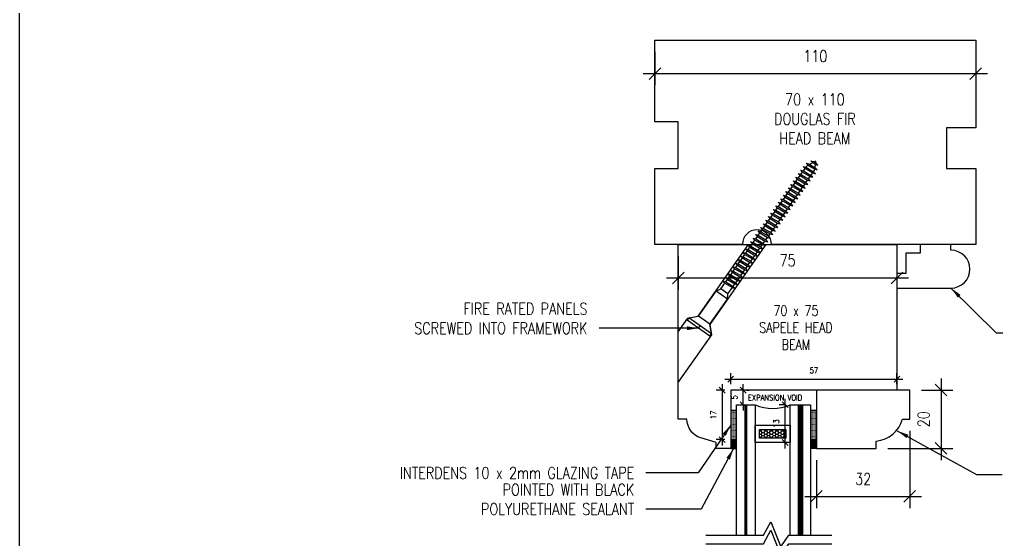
# Model space of a CAD drawing. Header units: millimetres. Extents: x 0 to 23312, y -3206 to 11448.
# Drawn here: x 11985.9 to 12320.9, y 7262.8 to 7441.2 of the extents above; entities that cross this region are included whole.
import ezdxf

# ---------------------------------------------------------------- set-up
doc = ezdxf.new("R2010")
doc.units = ezdxf.units.MM
doc.header["$LTSCALE"] = 10
doc.header["$PDMODE"] = 35
for name, color, linetype in [('02 - Notes & Text', 251, 'Continuous'), ('40 - Detail Outline', 142, 'Continuous'), ('41 - Detail', 7, 'Continuous'), ('44 - Detail Text', 7, 'Continuous')]:
    doc.layers.add(name, color=color, linetype=linetype)
doc.styles.add('1-1', font='romans.shx', dxfattribs={"width": 0.8, "height": 2})
doc.styles.add('1-2', font='romans.shx', dxfattribs={"width": 0.8, "height": 4})
doc.dimstyles.new('1-1', dxfattribs={"dimtxt": 2, "dimasz": 2, "dimexe": 2, "dimexo": 2, "dimgap": 2, "dimtad": 1, "dimdec": 0, "dimzin": 0, "dimdsep": 46, "dimtxsty": '1-1', "dimblk": 'OBLIQUE', "dimcen": 2, "dimdle": 2, "dimclrd": 251, "dimclre": 251, "dimclrt": 251, "dimadec": 0, "dimazin": 0, "dimtfac": 1, "dimtdec": 0, "dimtix": 1, "dimtmove": 1, "dimatfit": 3, "dimfxl": 1, "dimtolj": 1, "dimtzin": 0, "dimlwd": 25, "dimarcsym": 0})
doc.dimstyles.new('1-2', dxfattribs={"dimtxt": 4, "dimasz": 4, "dimexe": 4, "dimexo": 4, "dimgap": 4, "dimtad": 1, "dimdec": 0, "dimzin": 0, "dimdsep": 46, "dimtxsty": '1-2', "dimblk": 'OBLIQUE', "dimcen": 4, "dimdle": 4, "dimclrd": 251, "dimclre": 251, "dimclrt": 251, "dimadec": 0, "dimazin": 0, "dimtfac": 1, "dimtdec": 0, "dimtix": 1, "dimtmove": 1, "dimatfit": 3, "dimfxl": 1, "dimtolj": 1, "dimtzin": 0, "dimlwd": 25, "dimarcsym": 0})

# ---------------------------------------------------------------- blocks, each defined once
blk = doc.blocks.new('_Oblique')
at = {"color": 0, "linetype": 'ByBlock', "lineweight": -2}
blk.add_line((-0.5, -0.5), (0.5, 0.5), dxfattribs=at)
blk = doc.blocks.new('*D67')
at = {"layer": '40 - Detail Outline', "color": 251, "lineweight": 25, "ltscale": 10, "transparency": 16777216}
blk.add_line((12226.8, 7316.06), (12226.8, 7295.06), dxfattribs=at)
at = {"layer": '40 - Detail Outline', "color": 251, "lineweight": -2, "ltscale": 10, "transparency": 16777216}
for p, q in [((12227.76, 7314.06), (12224.8, 7314.06)), ((12227.76, 7297.06), (12224.8, 7297.06))]:
    blk.add_line(p, q, dxfattribs=at)
at = {"layer": 'Defpoints', "color": 0, "ltscale": 10, "transparency": 16777216}
for p in [(12229.76, 7314.06), (12226.8, 7297.06), (12229.76, 7297.06)]:
    blk.add_point(p, dxfattribs=at)
at = {"layer": '40 - Detail Outline', "color": 251, "lineweight": 25, "ltscale": 10, "transparency": 16777216, "xscale": 2, "yscale": 2, "zscale": 2}
for p, rotation in [((12226.8, 7314.06), 90), ((12226.8, 7297.06), 270)]:
    blk.add_blockref('_Oblique', p, dxfattribs=dict(at, rotation=rotation))
at = {"layer": '40 - Detail Outline', "color": 251, "ltscale": 10, "transparency": 16777216, "insert": (12223.8, 7305.56), "char_height": 2, "attachment_point": 5, "rotation": 90, "style": '1-1'}
blk.add_mtext('\\A1;17', dxfattribs=at)
blk = doc.blocks.new('*D68')
at = {"layer": '40 - Detail Outline', "color": 251, "lineweight": -2, "ltscale": 10, "transparency": 16777216}
for p, q in [((12229.76, 7316.06), (12229.76, 7319.83)), ((12286.76, 7316.06), (12286.76, 7319.83))]:
    blk.add_line(p, q, dxfattribs=at)
at = {"layer": '40 - Detail Outline', "color": 251, "lineweight": 25, "ltscale": 10, "transparency": 16777216}
blk.add_line((12227.76, 7317.83), (12288.76, 7317.83), dxfattribs=at)
at = {"layer": 'Defpoints', "color": 0, "ltscale": 10, "transparency": 16777216}
for p in [(12286.76, 7317.83), (12229.76, 7314.06), (12286.76, 7314.06)]:
    blk.add_point(p, dxfattribs=at)
at = {"layer": '40 - Detail Outline', "color": 251, "lineweight": 25, "ltscale": 10, "transparency": 16777216, "xscale": 2, "yscale": 2, "zscale": 2, "rotation": 180}
blk.add_blockref('_Oblique', (12229.76, 7317.83), dxfattribs=at)
at = {"layer": '40 - Detail Outline', "color": 251, "lineweight": 25, "ltscale": 10, "transparency": 16777216, "xscale": 2, "yscale": 2, "zscale": 2}
blk.add_blockref('_Oblique', (12286.76, 7317.83), dxfattribs=at)
at = {"layer": '40 - Detail Outline', "color": 251, "ltscale": 10, "transparency": 16777216, "insert": (12258.26, 7320.83), "char_height": 2, "attachment_point": 5, "style": '1-1'}
blk.add_mtext('\\A1;57', dxfattribs=at)
blk = doc.blocks.new('*D71')
at = {"layer": '40 - Detail Outline', "color": 251, "lineweight": -2, "ltscale": 10, "transparency": 16777216}
for p, q in [((12211.76, 7360.06), (12211.76, 7348.53)), ((12286.76, 7360.06), (12286.76, 7348.53))]:
    blk.add_line(p, q, dxfattribs=at)
at = {"layer": '40 - Detail Outline', "color": 251, "lineweight": 25, "ltscale": 10, "transparency": 16777216}
blk.add_line((12207.76, 7352.53), (12290.76, 7352.53), dxfattribs=at)
at = {"layer": 'Defpoints', "color": 0, "ltscale": 10, "transparency": 16777216}
for p in [(12211.76, 7364.06), (12286.76, 7364.06), (12286.76, 7352.53)]:
    blk.add_point(p, dxfattribs=at)
at = {"layer": '40 - Detail Outline', "color": 251, "lineweight": 25, "ltscale": 10, "transparency": 16777216, "xscale": 4, "yscale": 4, "zscale": 4, "rotation": 180}
blk.add_blockref('_Oblique', (12211.76, 7352.53), dxfattribs=at)
at = {"layer": '40 - Detail Outline', "color": 251, "lineweight": 25, "ltscale": 10, "transparency": 16777216, "xscale": 4, "yscale": 4, "zscale": 4}
blk.add_blockref('_Oblique', (12286.76, 7352.53), dxfattribs=at)
at = {"layer": '40 - Detail Outline', "color": 251, "ltscale": 10, "transparency": 16777216, "insert": (12249.26, 7358.53), "char_height": 4, "attachment_point": 5, "style": '1-2'}
blk.add_mtext('\\A1;75', dxfattribs=at)
blk = doc.blocks.new('*D72')
at = {"layer": '40 - Detail Outline', "color": 251, "lineweight": -2, "ltscale": 10, "transparency": 16777216}
for p, q in [((12203.76, 7430.06), (12203.76, 7418.63)), ((12313.76, 7430.06), (12313.76, 7418.63))]:
    blk.add_line(p, q, dxfattribs=at)
at = {"layer": '40 - Detail Outline', "color": 251, "lineweight": 25, "ltscale": 10, "transparency": 16777216}
blk.add_line((12199.76, 7422.63), (12317.76, 7422.63), dxfattribs=at)
at = {"layer": 'Defpoints', "color": 0, "ltscale": 10, "transparency": 16777216}
for p in [(12203.76, 7434.06), (12313.76, 7434.06), (12313.76, 7422.63)]:
    blk.add_point(p, dxfattribs=at)
at = {"layer": '40 - Detail Outline', "color": 251, "lineweight": 25, "ltscale": 10, "transparency": 16777216, "xscale": 4, "yscale": 4, "zscale": 4, "rotation": 180}
blk.add_blockref('_Oblique', (12203.76, 7422.63), dxfattribs=at)
at = {"layer": '40 - Detail Outline', "color": 251, "lineweight": 25, "ltscale": 10, "transparency": 16777216, "xscale": 4, "yscale": 4, "zscale": 4}
blk.add_blockref('_Oblique', (12313.76, 7422.63), dxfattribs=at)
at = {"layer": '40 - Detail Outline', "color": 251, "ltscale": 10, "transparency": 16777216, "insert": (12258.76, 7428.63), "char_height": 4, "attachment_point": 5, "style": '1-2'}
blk.add_mtext('\\A1;110', dxfattribs=at)
blk = doc.blocks.new('*D73')
at = {"layer": '40 - Detail Outline', "color": 251, "lineweight": -2, "ltscale": 10, "transparency": 16777216}
for p, q in [((12248.16, 7309.06), (12246.39, 7309.06)), ((12248.16, 7296.06), (12246.39, 7296.06))]:
    blk.add_line(p, q, dxfattribs=at)
at = {"layer": '40 - Detail Outline', "color": 251, "lineweight": 25, "ltscale": 10, "transparency": 16777216}
blk.add_line((12248.39, 7294.06), (12248.39, 7311.06), dxfattribs=at)
at = {"layer": 'Defpoints', "color": 0, "ltscale": 10, "transparency": 16777216}
for p in [(12248.39, 7309.06), (12250.16, 7309.06), (12250.16, 7296.06)]:
    blk.add_point(p, dxfattribs=at)
at = {"layer": '40 - Detail Outline', "color": 251, "lineweight": 25, "ltscale": 10, "transparency": 16777216, "xscale": 2, "yscale": 2, "zscale": 2}
for p, rotation in [((12248.39, 7309.06), 90), ((12248.39, 7296.06), 270)]:
    blk.add_blockref('_Oblique', p, dxfattribs=dict(at, rotation=rotation))
at = {"layer": '40 - Detail Outline', "color": 251, "ltscale": 10, "transparency": 16777216, "insert": (12245.39, 7302.56), "char_height": 2, "attachment_point": 5, "rotation": 90, "style": '1-1'}
blk.add_mtext('\\A1;13', dxfattribs=at)
blk = doc.blocks.new('*D74')
at = {"layer": '40 - Detail Outline', "color": 251, "lineweight": 25, "ltscale": 10, "transparency": 16777216}
for p, q in [((12234.04, 7314.06), (12234.04, 7316.06)), ((12234.04, 7309.06), (12234.04, 7314.06)), ((12234.04, 7309.06), (12234.04, 7307.06))]:
    blk.add_line(p, q, dxfattribs=at)
at = {"layer": '40 - Detail Outline', "color": 251, "lineweight": -2, "ltscale": 10, "transparency": 16777216}
for p, q in [((12235.16, 7314.06), (12236.04, 7314.06)), ((12235.16, 7309.06), (12236.04, 7309.06))]:
    blk.add_line(p, q, dxfattribs=at)
at = {"layer": 'Defpoints', "color": 0, "ltscale": 10, "transparency": 16777216}
for p in [(12233.16, 7314.06), (12234.04, 7314.06), (12233.16, 7309.06)]:
    blk.add_point(p, dxfattribs=at)
at = {"layer": '40 - Detail Outline', "color": 251, "lineweight": 25, "ltscale": 10, "transparency": 16777216, "xscale": 2, "yscale": 2, "zscale": 2}
for p, rotation in [((12234.04, 7314.06), 270), ((12234.04, 7309.06), 90)]:
    blk.add_blockref('_Oblique', p, dxfattribs=dict(at, rotation=rotation))
at = {"layer": '40 - Detail Outline', "color": 251, "ltscale": 10, "transparency": 16777216, "insert": (12231.04, 7311.56), "char_height": 2, "attachment_point": 5, "rotation": 90, "style": '1-1'}
blk.add_mtext('\\A1;5', dxfattribs=at)
blk = doc.blocks.new('*D75')
at = {"layer": '40 - Detail Outline', "color": 251, "lineweight": -2, "ltscale": 10, "transparency": 16777216}
for p, q in [((12291.16, 7300.06), (12291.16, 7273.57)), ((12259.16, 7290.06), (12259.16, 7273.57))]:
    blk.add_line(p, q, dxfattribs=at)
at = {"layer": '40 - Detail Outline', "color": 251, "lineweight": 25, "ltscale": 10, "transparency": 16777216}
blk.add_line((12255.16, 7277.57), (12295.16, 7277.57), dxfattribs=at)
at = {"layer": 'Defpoints', "color": 0, "ltscale": 10, "transparency": 16777216}
for p in [(12291.16, 7304.06), (12259.16, 7294.06), (12291.16, 7277.57)]:
    blk.add_point(p, dxfattribs=at)
at = {"layer": '40 - Detail Outline', "color": 251, "lineweight": 25, "ltscale": 10, "transparency": 16777216, "xscale": 4, "yscale": 4, "zscale": 4, "rotation": 180}
blk.add_blockref('_Oblique', (12259.16, 7277.57), dxfattribs=at)
at = {"layer": '40 - Detail Outline', "color": 251, "lineweight": 25, "ltscale": 10, "transparency": 16777216, "xscale": 4, "yscale": 4, "zscale": 4}
blk.add_blockref('_Oblique', (12291.16, 7277.57), dxfattribs=at)
at = {"layer": '40 - Detail Outline', "color": 251, "ltscale": 10, "transparency": 16777216, "insert": (12275.16, 7283.57), "char_height": 4, "attachment_point": 5, "style": '1-2'}
blk.add_mtext('\\A1;32', dxfattribs=at)
blk = doc.blocks.new('*D76')
at = {"layer": '40 - Detail Outline', "color": 251, "lineweight": 25, "ltscale": 10, "transparency": 16777216}
blk.add_line((12301.88, 7318.06), (12301.88, 7290.06), dxfattribs=at)
at = {"layer": '40 - Detail Outline', "color": 251, "lineweight": -2, "ltscale": 10, "transparency": 16777216}
for p, q in [((12295.16, 7314.06), (12305.88, 7314.06)), ((12283.66, 7294.06), (12305.88, 7294.06))]:
    blk.add_line(p, q, dxfattribs=at)
at = {"layer": 'Defpoints', "color": 0, "ltscale": 10, "transparency": 16777216}
for p in [(12291.16, 7314.06), (12279.66, 7294.06), (12301.88, 7294.06)]:
    blk.add_point(p, dxfattribs=at)
at = {"layer": '40 - Detail Outline', "color": 251, "lineweight": 25, "ltscale": 10, "transparency": 16777216, "xscale": 4, "yscale": 4, "zscale": 4}
for p, rotation in [((12301.88, 7314.06), 90), ((12301.88, 7294.06), 270)]:
    blk.add_blockref('_Oblique', p, dxfattribs=dict(at, rotation=rotation))
at = {"layer": '40 - Detail Outline', "color": 251, "ltscale": 10, "transparency": 16777216, "insert": (12295.88, 7304.06), "char_height": 4, "attachment_point": 5, "rotation": 90, "style": '1-2'}
blk.add_mtext('\\A1;20', dxfattribs=at)

msp = doc.modelspace()

# ---------------------------------------------------------------- hatches: boundary and pattern name
at = {"layer": '40 - Detail Outline', "ltscale": 10}
h = msp.add_hatch(dxfattribs=at)
h.set_pattern_fill('HONEY', color=251, scale=0.2)
h.set_pattern_definition([(0, (-59137.9142, -80001.23645), (0.9525, 0.549926129), [0.635, -1.27]), (120, (-59137.9142, -80001.23645), (-0.952499998, 0.5499261326), [0.635, -1.27]), (60, (-59137.9142, -80001.23645), (2e-09, 1.0998522616), [-1.27, 0.635])])
h.paths.add_polyline_path([(12248.659, 7297.564), (12248.659, 7300.564), (12239.659, 7300.564), (12239.659, 7297.564)])
h = msp.add_hatch(color=253, dxfattribs=at)
h.dxf.hatch_style = 1
h.paths.add_polyline_path([(12231.759, 7297.064), (12229.759, 7297.064), (12229.759, 7294.064), (12231.759, 7294.064)])
h = msp.add_hatch(color=253, dxfattribs=at)
h.dxf.hatch_style = 1
h.paths.add_polyline_path([(12259.159, 7297.064), (12257.159, 7297.064), (12257.159, 7294.064), (12259.159, 7294.064)])
at = {"layer": '41 - Detail'}
h = msp.add_hatch(dxfattribs=at)
h.set_pattern_fill('DOTS', color=251, scale=0.1, angle=-180, style=0)
h.set_pattern_definition([(180, (-59304.26778, -80000.23645), (-0.079375, -0.15875), [0, -0.15875])])
h.paths.add_polyline_path([(12229.759, 7297.064), (12231.759, 7297.064), (12231.759, 7307.064), (12229.759, 7307.064)])
h = msp.add_hatch(dxfattribs=at)
h.set_pattern_fill('DOTS', color=251, scale=0.1, angle=-180, style=0)
h.set_pattern_definition([(180, (-59276.86778, -80000.23645), (-0.079375, -0.15875), [0, -0.15875])])
h.paths.add_polyline_path([(12257.159, 7297.064), (12259.159, 7297.064), (12259.159, 7307.064), (12257.159, 7307.064)])

# ---------------------------------------------------------------- linework, layer by layer
at = {"layer": '02 - Notes & Text', "color": 3, "ltscale": 10}
msp.add_lwpolyline([(11985.909, 7747.644), (12527.661, 7747.644), (12527.661, 7034.753), (11985.909, 7034.753)], close=True, dxfattribs=at)
at = {"layer": '40 - Detail Outline', "color": 7, "ltscale": 10}
for p, q in [((12229.759, 7294.064), (12231.759, 7294.064)), ((12259.159, 7294.064), (12257.159, 7294.064))]:
    msp.add_line(p, q, dxfattribs=at)
at = {"layer": '40 - Detail Outline', "ltscale": 2}
msp.add_lwpolyline([(12313.759, 7404.064), (12303.759, 7404.064), (12303.759, 7390.064), (12313.759, 7390.064), (12313.759, 7390.064), (12313.759, 7364.064), (12243.759, 7364.064, 1), (12233.759, 7364.064), (12203.759, 7364.064), (12203.759, 7390.064), (12211.759, 7390.064), (12211.759, 7406.064), (12203.759, 7406.064), (12203.759, 7434.064), (12313.759, 7434.064), (12313.759, 7434.064), (12313.759, 7434.064), (12313.759, 7404.064)], format="xyb", dxfattribs=at)
at = {"layer": '40 - Detail Outline'}
for points in [[(12211.759, 7304.064), (12211.759, 7364.064), (12286.759, 7364.064), (12286.759, 7314.064), (12229.759, 7314.064), (12229.759, 7294.064), (12224.759, 7294.064), (12224.759, 7296.064), (12219.486, 7297.676, -0.3297624), (12214.759, 7304.064)], [(12294.759, 7364.064), (12294.759, 7361.064), (12289.759, 7361.064), (12289.759, 7354.064), (12286.759, 7354.064), (12286.759, 7349.064), (12305.259, 7349.064, 1), (12305.259, 7362.064), (12305.259, 7364.064)]]:
    msp.add_lwpolyline(points, format="xyb", close=True, dxfattribs=at)
at = {"layer": '40 - Detail Outline', "color": 251, "ltscale": 10}
for points in [[(12211.759, 7334.064), (12215.054, 7338.77), (12218.566, 7339.428), (12235.817, 7364.064)], [(12211.759, 7316.63), (12223.245, 7333.034), (12222.662, 7336.56), (12241.921, 7364.064)], [(12221.199, 7264.292), (12240.987, 7264.292), (12243.513, 7268.92), (12246.881, 7260.295), (12249.667, 7264.292), (12264.42, 7264.292)], [(12221.199, 7261.344), (12240.987, 7261.344), (12243.513, 7265.972), (12246.881, 7257.347), (12249.667, 7261.344), (12264.42, 7261.344)]]:
    msp.add_lwpolyline(points, dxfattribs=at)
at = {"layer": '40 - Detail Outline', "ltscale": 10}
msp.add_lwpolyline([(12259.159, 7294.064), (12279.659, 7294.064), (12279.659, 7296.564, 0.3048622), (12288.659, 7304.064), (12291.159, 7304.064), (12291.159, 7310.064), (12291.159, 7310.064), (12291.159, 7314.064), (12259.159, 7314.064), (12259.159, 7294.064)], format="xyb", dxfattribs=at)
at = {"layer": '40 - Detail Outline', "color": 7, "ltscale": 10}
for points in [[(12231.759, 7264.292), (12231.759, 7309.064), (12238.159, 7309.064), (12238.159, 7264.292)], [(12250.159, 7264.292), (12250.159, 7309.064), (12257.159, 7309.064), (12257.159, 7264.292)]]:
    msp.add_lwpolyline(points, dxfattribs=at)
at = {"layer": '40 - Detail Outline', "color": 253, "ltscale": 10}
for points, const_width in [([(12234.959, 7309.064), (12234.959, 7264.292)], 1), ([(12253.659, 7309.064), (12253.659, 7264.292)], 2)]:
    msp.add_lwpolyline(points, dxfattribs=dict(at, const_width=const_width))
at = {"layer": '40 - Detail Outline', "color": 7, "ltscale": 10}
for points in [[(12229.759, 7297.064), (12231.759, 7297.064), (12231.759, 7307.064), (12229.759, 7307.064)], [(12257.159, 7297.064), (12259.159, 7297.064), (12259.159, 7307.064), (12257.159, 7307.064)]]:
    msp.add_lwpolyline(points, close=True, dxfattribs=at)
at = {"layer": '40 - Detail Outline', "color": 252, "ltscale": 10}
msp.add_lwpolyline([(12250.159, 7296.064), (12238.159, 7296.064), (12238.159, 7302.064), (12250.159, 7302.064)], close=True, dxfattribs=at)
at = {"layer": '40 - Detail Outline', "color": 251, "ltscale": 10}
msp.add_lwpolyline([(12248.659, 7297.564), (12239.659, 7297.564), (12239.659, 7300.564), (12248.659, 7300.564)], close=True, dxfattribs=at)
at = {"layer": '40 - Detail Outline', "color": 252, "ltscale": 10}
msp.add_arc((12244.159, 7321.823), 14.099, 244.81407, 295.18593, dxfattribs=at)
at = {"layer": '41 - Detail', "color": 251}
for p, q in [((12257.85, 7392.044), (12257.22, 7392.714)), ((12257.22, 7392.714), (12258.137, 7392.454)), ((12258.873, 7392.633), (12258.33, 7392.339)), ((12258.873, 7392.633), (12258.788, 7392.063)), ((12254.41, 7388.874), (12253.78, 7389.544)), ((12253.78, 7389.544), (12254.697, 7389.284)), ((12255.27, 7390.103), (12254.64, 7390.772)), ((12254.64, 7390.772), (12255.557, 7390.513)), ((12254.697, 7389.284), (12255.27, 7390.103)), ((12254.697, 7389.284), (12257.275, 7387.735)), ((12255.27, 7390.103), (12257.848, 7388.554)), ((12255.557, 7390.513), (12255.923, 7391.036)), ((12255.557, 7390.513), (12258.135, 7388.964)), ((12256.291, 7391.235), (12255.661, 7391.905)), ((12255.661, 7391.905), (12256.578, 7391.645)), ((12256.291, 7391.235), (12255.923, 7391.036)), ((12256.291, 7391.235), (12258.471, 7389.925)), ((12256.578, 7391.645), (12258.759, 7390.335)), ((12257.828, 7392.067), (12256.801, 7391.511)), ((12257.85, 7392.044), (12258.709, 7391.528)), ((12258.135, 7388.964), (12258.381, 7389.315)), ((12258.137, 7392.454), (12258.997, 7391.938)), ((12258.471, 7389.925), (12258.381, 7389.315)), ((12258.471, 7389.925), (12259.388, 7389.665)), ((12258.709, 7391.528), (12258.551, 7390.46)), ((12258.709, 7391.528), (12259.626, 7391.268)), ((12259.388, 7389.665), (12258.759, 7390.335)), ((12259.626, 7391.268), (12258.997, 7391.938)), ((12251.829, 7385.188), (12251.199, 7385.858)), ((12251.199, 7385.858), (12252.116, 7385.598)), ((12252.689, 7386.416), (12252.059, 7387.086)), ((12252.059, 7387.086), (12252.976, 7386.827)), ((12252.116, 7385.598), (12252.689, 7386.416)), ((12252.689, 7386.416), (12255.267, 7384.867)), ((12253.549, 7387.645), (12252.92, 7388.315)), ((12252.92, 7388.315), (12253.837, 7388.056)), ((12252.976, 7386.827), (12253.549, 7387.645)), ((12252.976, 7386.827), (12255.554, 7385.278)), ((12253.549, 7387.645), (12256.127, 7386.096)), ((12253.837, 7388.056), (12254.41, 7388.874)), ((12253.837, 7388.056), (12256.415, 7386.507)), ((12254.41, 7388.874), (12256.987, 7387.325)), ((12255.554, 7385.278), (12256.127, 7386.096)), ((12256.127, 7386.096), (12257.044, 7385.837)), ((12256.415, 7386.507), (12256.987, 7387.325)), ((12257.044, 7385.837), (12256.415, 7386.507)), ((12256.987, 7387.325), (12257.904, 7387.066)), ((12257.275, 7387.735), (12257.848, 7388.554)), ((12257.904, 7387.066), (12257.275, 7387.735)), ((12257.848, 7388.554), (12258.765, 7388.294)), ((12258.765, 7388.294), (12258.135, 7388.964)), ((12250.108, 7382.73), (12249.478, 7383.4)), ((12249.478, 7383.4), (12250.395, 7383.141)), ((12249.535, 7381.912), (12250.108, 7382.73)), ((12250.108, 7382.73), (12252.686, 7381.181)), ((12250.968, 7383.959), (12250.339, 7384.629)), ((12250.339, 7384.629), (12251.256, 7384.369)), ((12250.395, 7383.141), (12250.968, 7383.959)), ((12250.395, 7383.141), (12252.973, 7381.592)), ((12250.968, 7383.959), (12253.546, 7382.41)), ((12251.256, 7384.369), (12251.829, 7385.188)), ((12251.256, 7384.369), (12253.833, 7382.821)), ((12251.829, 7385.188), (12254.406, 7383.639)), ((12252.116, 7385.598), (12254.694, 7384.049)), ((12252.973, 7381.592), (12253.546, 7382.41)), ((12253.546, 7382.41), (12254.463, 7382.151)), ((12253.833, 7382.821), (12254.406, 7383.639)), ((12254.463, 7382.151), (12253.833, 7382.821)), ((12254.406, 7383.639), (12255.323, 7383.379)), ((12254.694, 7384.049), (12255.267, 7384.867)), ((12255.323, 7383.379), (12254.694, 7384.049)), ((12255.267, 7384.867), (12256.184, 7384.608)), ((12256.184, 7384.608), (12255.554, 7385.278)), ((12247.527, 7379.044), (12246.897, 7379.714)), ((12246.897, 7379.714), (12247.814, 7379.455)), ((12248.387, 7380.273), (12247.757, 7380.943)), ((12247.757, 7380.943), (12248.675, 7380.683)), ((12247.814, 7379.455), (12248.387, 7380.273)), ((12247.814, 7379.455), (12250.392, 7377.906)), ((12248.387, 7380.273), (12250.965, 7378.724)), ((12249.247, 7381.501), (12248.618, 7382.171)), ((12248.618, 7382.171), (12249.535, 7381.912)), ((12248.675, 7380.683), (12249.247, 7381.501)), ((12248.675, 7380.683), (12251.252, 7379.134)), ((12249.247, 7381.501), (12251.825, 7379.953)), ((12249.535, 7381.912), (12252.113, 7380.363)), ((12251.252, 7379.134), (12251.825, 7379.953)), ((12251.882, 7378.464), (12251.252, 7379.134)), ((12251.825, 7379.953), (12252.742, 7379.693)), ((12252.113, 7380.363), (12252.686, 7381.181)), ((12252.742, 7379.693), (12252.113, 7380.363)), ((12252.686, 7381.181), (12253.603, 7380.922)), ((12253.603, 7380.922), (12252.973, 7381.592)), ((12244.946, 7375.358), (12244.316, 7376.028)), ((12244.316, 7376.028), (12245.233, 7375.768)), ((12245.806, 7376.587), (12245.176, 7377.256)), ((12245.176, 7377.256), (12246.093, 7376.997)), ((12245.233, 7375.768), (12245.806, 7376.587)), ((12245.233, 7375.768), (12247.811, 7374.219)), ((12245.806, 7376.587), (12248.384, 7375.038)), ((12246.666, 7377.815), (12246.037, 7378.485)), ((12246.037, 7378.485), (12246.954, 7378.226)), ((12246.093, 7376.997), (12246.666, 7377.815)), ((12246.093, 7376.997), (12248.671, 7375.448)), ((12246.666, 7377.815), (12249.244, 7376.266)), ((12246.954, 7378.226), (12247.527, 7379.044)), ((12246.954, 7378.226), (12249.532, 7376.677)), ((12247.527, 7379.044), (12250.104, 7377.495)), ((12248.671, 7375.448), (12249.244, 7376.266)), ((12249.244, 7376.266), (12250.161, 7376.007)), ((12249.532, 7376.677), (12250.104, 7377.495)), ((12250.161, 7376.007), (12249.532, 7376.677)), ((12250.104, 7377.495), (12251.022, 7377.236)), ((12250.392, 7377.906), (12250.965, 7378.724)), ((12251.022, 7377.236), (12250.392, 7377.906)), ((12250.965, 7378.724), (12251.882, 7378.464)), ((12243.225, 7372.9), (12242.595, 7373.57)), ((12242.595, 7373.57), (12243.512, 7373.311)), ((12242.652, 7372.082), (12243.225, 7372.9)), ((12243.225, 7372.9), (12245.803, 7371.351)), ((12244.085, 7374.129), (12243.456, 7374.799)), ((12243.456, 7374.799), (12244.373, 7374.54)), ((12243.512, 7373.311), (12244.085, 7374.129)), ((12243.512, 7373.311), (12246.09, 7371.762)), ((12244.085, 7374.129), (12246.663, 7372.58)), ((12244.373, 7374.54), (12244.946, 7375.358)), ((12244.373, 7374.54), (12246.95, 7372.991)), ((12244.946, 7375.358), (12247.523, 7373.809)), ((12246.09, 7371.762), (12246.663, 7372.58)), ((12246.663, 7372.58), (12247.58, 7372.321)), ((12246.95, 7372.991), (12247.523, 7373.809)), ((12247.58, 7372.321), (12246.95, 7372.991)), ((12247.523, 7373.809), (12248.44, 7373.55)), ((12247.811, 7374.219), (12248.384, 7375.038)), ((12248.44, 7373.55), (12247.811, 7374.219)), ((12248.384, 7375.038), (12249.301, 7374.778)), ((12249.301, 7374.778), (12248.671, 7375.448)), ((12240.644, 7369.214), (12240.014, 7369.884)), ((12240.014, 7369.884), (12240.931, 7369.625)), ((12240.071, 7368.396), (12240.644, 7369.214)), ((12240.644, 7369.214), (12243.222, 7367.665)), ((12241.504, 7370.443), (12240.875, 7371.113)), ((12240.875, 7371.113), (12241.792, 7370.853)), ((12240.931, 7369.625), (12241.504, 7370.443)), ((12240.931, 7369.625), (12243.509, 7368.076)), ((12241.504, 7370.443), (12244.082, 7368.894)), ((12242.364, 7371.672), (12241.735, 7372.342)), ((12241.735, 7372.342), (12242.652, 7372.082)), ((12241.792, 7370.853), (12242.364, 7371.672)), ((12241.792, 7370.853), (12244.369, 7369.305)), ((12242.364, 7371.672), (12244.942, 7370.123)), ((12242.652, 7372.082), (12245.23, 7370.533)), ((12244.369, 7369.305), (12244.942, 7370.123)), ((12244.999, 7368.635), (12244.369, 7369.305)), ((12244.942, 7370.123), (12245.859, 7369.863)), ((12245.23, 7370.533), (12245.803, 7371.351)), ((12245.859, 7369.863), (12245.23, 7370.533)), ((12245.803, 7371.351), (12246.72, 7371.092)), ((12246.72, 7371.092), (12246.09, 7371.762)), ((12238.063, 7365.528), (12237.433, 7366.198)), ((12237.433, 7366.198), (12238.35, 7365.939)), ((12238.923, 7366.757), (12238.293, 7367.427)), ((12238.293, 7367.427), (12239.211, 7367.167)), ((12238.35, 7365.939), (12238.923, 7366.757)), ((12238.35, 7365.939), (12240.928, 7364.39)), ((12238.923, 7366.757), (12241.501, 7365.208)), ((12239.783, 7367.985), (12239.154, 7368.655)), ((12239.154, 7368.655), (12240.071, 7368.396)), ((12239.211, 7367.167), (12239.783, 7367.985)), ((12239.211, 7367.167), (12241.788, 7365.618)), ((12239.783, 7367.985), (12242.361, 7366.437)), ((12240.071, 7368.396), (12242.649, 7366.847)), ((12241.788, 7365.618), (12242.361, 7366.437)), ((12242.361, 7366.437), (12243.278, 7366.177)), ((12242.649, 7366.847), (12243.222, 7367.665)), ((12243.278, 7366.177), (12242.649, 7366.847)), ((12243.222, 7367.665), (12244.139, 7367.406)), ((12243.509, 7368.076), (12244.082, 7368.894)), ((12244.139, 7367.406), (12243.509, 7368.076)), ((12244.082, 7368.894), (12244.999, 7368.635)), ((12235.482, 7361.842), (12234.852, 7362.512)), ((12234.852, 7362.512), (12235.769, 7362.252)), ((12236.342, 7363.071), (12235.712, 7363.74)), ((12235.712, 7363.74), (12236.629, 7363.481)), ((12235.769, 7362.252), (12236.342, 7363.071)), ((12236.342, 7363.071), (12238.92, 7361.522)), ((12237.202, 7364.299), (12236.573, 7364.969)), ((12236.573, 7364.969), (12237.49, 7364.71)), ((12236.629, 7363.481), (12237.202, 7364.299)), ((12236.629, 7363.481), (12239.207, 7361.932)), ((12237.202, 7364.299), (12239.78, 7362.75)), ((12237.49, 7364.71), (12238.063, 7365.528)), ((12237.49, 7364.71), (12240.068, 7363.161)), ((12238.063, 7365.528), (12240.64, 7363.979)), ((12239.207, 7361.932), (12239.78, 7362.75)), ((12239.78, 7362.75), (12240.697, 7362.491)), ((12240.068, 7363.161), (12240.64, 7363.979)), ((12240.697, 7362.491), (12240.068, 7363.161)), ((12240.64, 7363.979), (12241.558, 7363.72)), ((12240.928, 7364.39), (12241.501, 7365.208)), ((12241.558, 7363.72), (12240.928, 7364.39)), ((12241.501, 7365.208), (12242.418, 7364.948)), ((12242.418, 7364.948), (12241.788, 7365.618)), ((12233.761, 7359.384), (12233.131, 7360.054)), ((12233.131, 7360.054), (12234.048, 7359.795)), ((12233.188, 7358.566), (12233.761, 7359.384)), ((12233.761, 7359.384), (12236.339, 7357.835)), ((12234.621, 7360.613), (12233.992, 7361.283)), ((12233.992, 7361.283), (12234.909, 7361.024)), ((12234.048, 7359.795), (12234.621, 7360.613)), ((12234.048, 7359.795), (12236.626, 7358.246)), ((12234.621, 7360.613), (12237.199, 7359.064)), ((12234.909, 7361.024), (12235.482, 7361.842)), ((12234.909, 7361.024), (12237.486, 7359.475)), ((12235.482, 7361.842), (12238.059, 7360.293)), ((12235.769, 7362.252), (12238.347, 7360.703)), ((12236.626, 7358.246), (12237.199, 7359.064)), ((12237.199, 7359.064), (12238.116, 7358.805)), ((12237.486, 7359.475), (12238.059, 7360.293)), ((12238.116, 7358.805), (12237.486, 7359.475)), ((12238.059, 7360.293), (12238.976, 7360.034)), ((12238.347, 7360.703), (12238.92, 7361.522)), ((12238.976, 7360.034), (12238.347, 7360.703)), ((12238.92, 7361.522), (12239.837, 7361.262)), ((12239.837, 7361.262), (12239.207, 7361.932)), ((12231.18, 7355.698), (12230.55, 7356.368)), ((12230.55, 7356.368), (12231.467, 7356.109)), ((12230.607, 7354.88), (12231.18, 7355.698)), ((12231.18, 7355.698), (12233.758, 7354.149)), ((12232.04, 7356.927), (12231.411, 7357.597)), ((12231.411, 7357.597), (12232.328, 7357.337)), ((12231.467, 7356.109), (12232.04, 7356.927)), ((12231.467, 7356.109), (12234.045, 7354.56)), ((12232.04, 7356.927), (12234.618, 7355.378)), ((12232.9, 7358.156), (12232.271, 7358.826)), ((12232.271, 7358.826), (12233.188, 7358.566)), ((12232.328, 7357.337), (12232.9, 7358.156)), ((12232.328, 7357.337), (12234.905, 7355.789)), ((12232.9, 7358.156), (12235.478, 7356.607)), ((12233.188, 7358.566), (12235.766, 7357.017)), ((12234.905, 7355.789), (12235.478, 7356.607)), ((12235.535, 7355.119), (12234.905, 7355.789)), ((12235.478, 7356.607), (12236.395, 7356.347)), ((12235.766, 7357.017), (12236.339, 7357.835)), ((12236.395, 7356.347), (12235.766, 7357.017)), ((12236.339, 7357.835), (12237.256, 7357.576)), ((12237.256, 7357.576), (12236.626, 7358.246)), ((12228.599, 7352.012), (12227.969, 7352.682)), ((12227.969, 7352.682), (12228.886, 7352.423)), ((12229.459, 7353.241), (12228.829, 7353.911)), ((12228.829, 7353.911), (12229.747, 7353.651)), ((12228.886, 7352.423), (12229.459, 7353.241)), ((12228.886, 7352.423), (12231.464, 7350.874)), ((12229.459, 7353.241), (12232.037, 7351.692)), ((12230.319, 7354.469), (12229.69, 7355.139)), ((12229.69, 7355.139), (12230.607, 7354.88)), ((12229.747, 7353.651), (12230.319, 7354.469)), ((12229.747, 7353.651), (12232.324, 7352.102)), ((12230.319, 7354.469), (12232.897, 7352.921)), ((12230.607, 7354.88), (12233.185, 7353.331)), ((12232.324, 7352.102), (12232.897, 7352.921)), ((12232.897, 7352.921), (12233.814, 7352.661)), ((12233.185, 7353.331), (12233.758, 7354.149)), ((12233.814, 7352.661), (12233.185, 7353.331)), ((12233.758, 7354.149), (12234.675, 7353.89)), ((12234.045, 7354.56), (12234.618, 7355.378)), ((12234.675, 7353.89), (12234.045, 7354.56)), ((12234.618, 7355.378), (12235.535, 7355.119)), ((12226.327, 7348.768), (12227.738, 7350.783)), ((12227.738, 7350.783), (12227.109, 7351.453)), ((12227.109, 7351.453), (12228.026, 7351.194)), ((12227.738, 7350.783), (12230.316, 7349.234)), ((12228.026, 7351.194), (12228.599, 7352.012)), ((12228.026, 7351.194), (12230.604, 7349.645)), ((12228.599, 7352.012), (12231.176, 7350.463)), ((12228.784, 7347.047), (12230.316, 7349.234)), ((12230.316, 7349.234), (12231.233, 7348.975)), ((12230.604, 7349.645), (12231.176, 7350.463)), ((12231.233, 7348.975), (12230.604, 7349.645)), ((12231.176, 7350.463), (12232.094, 7350.204)), ((12231.464, 7350.874), (12232.037, 7351.692)), ((12232.094, 7350.204), (12231.464, 7350.874)), ((12232.037, 7351.692), (12232.954, 7351.432)), ((12232.954, 7351.432), (12232.324, 7352.102)), ((12218.707, 7339.454), (12224.729, 7348.055)), ((12224.729, 7348.055), (12226.327, 7348.768)), ((12228.661, 7345.302), (12224.729, 7348.055)), ((12228.784, 7347.047), (12226.327, 7348.768)), ((12228.661, 7345.302), (12228.784, 7347.047)), ((12222.639, 7336.701), (12228.661, 7345.302)), ((12215.405, 7338.836), (12218.707, 7339.454)), ((12222.639, 7336.701), (12218.707, 7339.454)), ((12215.405, 7338.836), (12214.832, 7338.017)), ((12222.614, 7332.568), (12214.832, 7338.017)), ((12223.187, 7333.387), (12215.405, 7338.836)), ((12218.723, 7335.292), (12219.296, 7336.111)), ((12223.187, 7333.387), (12222.639, 7336.701)), ((12222.614, 7332.568), (12223.187, 7333.387))]:
    msp.add_line(p, q, dxfattribs=at)

# ---------------------------------------------------------------- texts
at = {"layer": '40 - Detail Outline', "color": 251, "ltscale": 10, "char_height": 4, "attachment_point": 9, "style": '1-2'}
for s, insert, width in [('FIRE RATED PANELS SCREWED INTO FRAMEWORK', (12180.64, 7333.292), 66.67125), ('POINTED WITH BLACK POLYURETHANE SEALANT', (12196.668, 7271.218), 80.32198)]:
    msp.add_mtext(s, dxfattribs=dict(at, insert=insert, width=width))
at = {"layer": '40 - Detail Outline', "color": 251, "ltscale": 10, "attachment_point": 9}
for s, insert, char_height, style in [('EXPANSION VOID', (12254.253, 7310.475), 2, '1-1'), ('INTERDENS 10 x 2mm GLAZING TAPE', (12196.668, 7283.652), 4, '1-2')]:
    msp.add_mtext(s, dxfattribs=dict(at, insert=insert, char_height=char_height, style=style))
at = {"layer": '44 - Detail Text', "color": 251, "ltscale": 40, "insert": (12258.603, 7407.121), "char_height": 4, "width": 44.61756, "attachment_point": 5, "style": '1-2'}
msp.add_mtext('70 x 110\\PDOUGLAS FIR\\PHEAD BEAM', dxfattribs=at)
at = {"layer": '44 - Detail Text', "color": 251, "insert": (12252.119, 7335.513), "char_height": 3.5, "width": 30.1101, "attachment_point": 5, "style": '1-1'}
msp.add_mtext('70 x 75\\PSAPELE HEAD BEAM', dxfattribs=at)

# ---------------------------------------------------------------- dimensions: what is measured, and where the dimension line sits
at = {"layer": '40 - Detail Outline', "color": 251, "ltscale": 10}
dim = msp.add_linear_dim(base=(12313.759, 7422.627), p1=(12203.759, 7434.064), p2=(12313.759, 7434.064), dimstyle='1-2', dxfattribs=at)
dim.commit()
dim.dimension.update_dxf_attribs({"geometry": '*D72', "text_midpoint": (12258.759, 7428.627)})
at = {"layer": '40 - Detail Outline', "color": 1, "ltscale": 10}
dim = msp.add_linear_dim(base=(12286.759, 7352.531), p1=(12211.759, 7364.064), p2=(12286.759, 7364.064), dimstyle='1-2', dxfattribs=at)
dim.commit()
dim.dimension.update_dxf_attribs({"geometry": '*D71', "text_midpoint": (12249.259, 7352.531), "dimtype": 160})
at = {"layer": '40 - Detail Outline', "color": 7, "ltscale": 10}
dim = msp.add_linear_dim(base=(12286.759, 7317.832), p1=(12229.759, 7314.064), p2=(12286.759, 7314.064), dimstyle='1-1', dxfattribs=at)
dim.commit()
dim.dimension.update_dxf_attribs({"geometry": '*D68', "text_midpoint": (12258.259, 7320.832)})
dim = msp.add_linear_dim(base=(12226.8, 7297.064), p1=(12229.759, 7314.064), p2=(12229.759, 7297.064), angle=90, dimstyle='1-1', dxfattribs=at)
dim.commit()
dim.dimension.update_dxf_attribs({"geometry": '*D67', "text_midpoint": (12223.8, 7305.564)})
at = {"layer": '40 - Detail Outline', "color": 2, "ltscale": 10}
for base, p1, p2, picture, middle in [((12234.044, 7314.064), (12233.162, 7309.064), (12233.162, 7314.064), '*D74', (12231.044, 7311.564)), ((12248.387, 7309.064), (12250.159, 7296.064), (12250.159, 7309.064), '*D73', (12245.387, 7302.564))]:
    dim = msp.add_linear_dim(base=base, p1=p1, p2=p2, angle=90, dimstyle='1-1', dxfattribs=at)
    dim.commit()
    dim.dimension.update_dxf_attribs({"geometry": picture, "text_midpoint": middle})
at = {"layer": '40 - Detail Outline', "color": 1, "ltscale": 10}
dim = msp.add_linear_dim(base=(12301.883, 7294.064), p1=(12291.159, 7314.064), p2=(12279.659, 7294.064), angle=90, dimstyle='1-2', dxfattribs=at)
dim.commit()
dim.dimension.update_dxf_attribs({"geometry": '*D76', "text_midpoint": (12295.883, 7304.064)})
dim = msp.add_linear_dim(base=(12291.159, 7277.574), p1=(12259.159, 7294.064), p2=(12291.159, 7304.064), dimstyle='1-2', dxfattribs=at)
dim.commit()
dim.dimension.update_dxf_attribs({"geometry": '*D75', "text_midpoint": (12275.159, 7283.574)})

# ---------------------------------------------------------------- leaders
at = {"layer": '40 - Detail Outline', "color": 251, "ltscale": 10, "annotation_type": 0, "has_hookline": 1, "hookline_direction": 0, "text_width": 29.257}
msp.add_leader([(12305.259, 7349.064), (12320.792, 7333.679), (12330.266, 7333.679)], dimstyle='1-2', override={"dimgap": 4, "dimtad": 0}, dxfattribs=at)
at = {"layer": '40 - Detail Outline', "color": 253, "ltscale": 10, "annotation_type": 0, "has_hookline": 1, "hookline_direction": 1, "text_width": 66.59}
msp.add_leader([(12218.723, 7335.292), (12184.64, 7335.292)], dimstyle='1-2', override={"dimgap": 4, "dimtad": 0}, dxfattribs=at)
at = {"layer": '40 - Detail Outline', "color": 7, "ltscale": 10, "annotation_type": 0, "has_hookline": 1}
for points, hookline_direction, text_width in [([(12229.759, 7302.064), (12218.639, 7285.652), (12200.668, 7285.652)], 1, 92.19), ([(12286.849, 7300.091), (12314.02, 7285.149), (12322.824, 7285.149)], 0, 84.571), ([(12230.759, 7294.064), (12219.639, 7273.218), (12200.668, 7273.218)], 1, 58.362)]:
    msp.add_leader(points, dimstyle='1-2', override={"dimgap": 4, "dimtad": 0}, dxfattribs=dict(at, hookline_direction=hookline_direction, text_width=text_width))

doc.saveas('drawing.dxf')
